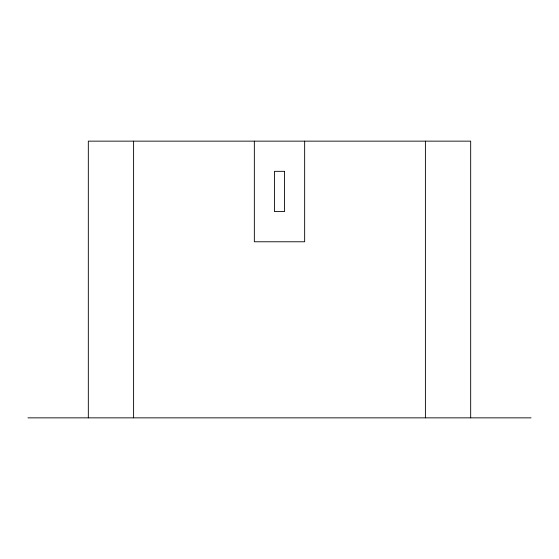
<?xml version="1.0" encoding="UTF-8"?>
<svg xmlns="http://www.w3.org/2000/svg" width="559" height="559" viewBox="0 0 559 559"><rect width="100%" height="100%" fill="white"/><g stroke="black" fill="none" stroke-linecap="round" stroke-linejoin="round"><path stroke-width="0.84" d="M27.95 417.852L531.05 417.852M470.678 417.852L470.678 141.148L88.322 141.148L88.322 417.852M425.399 141.148L425.399 417.852M304.655 141.148L304.655 241.767L254.345 241.767L254.345 141.148M133.601 141.148L133.601 417.852M284.531 171.333L274.469 171.333L274.469 211.582L284.531 211.582L284.531 171.333"/></g></svg>
